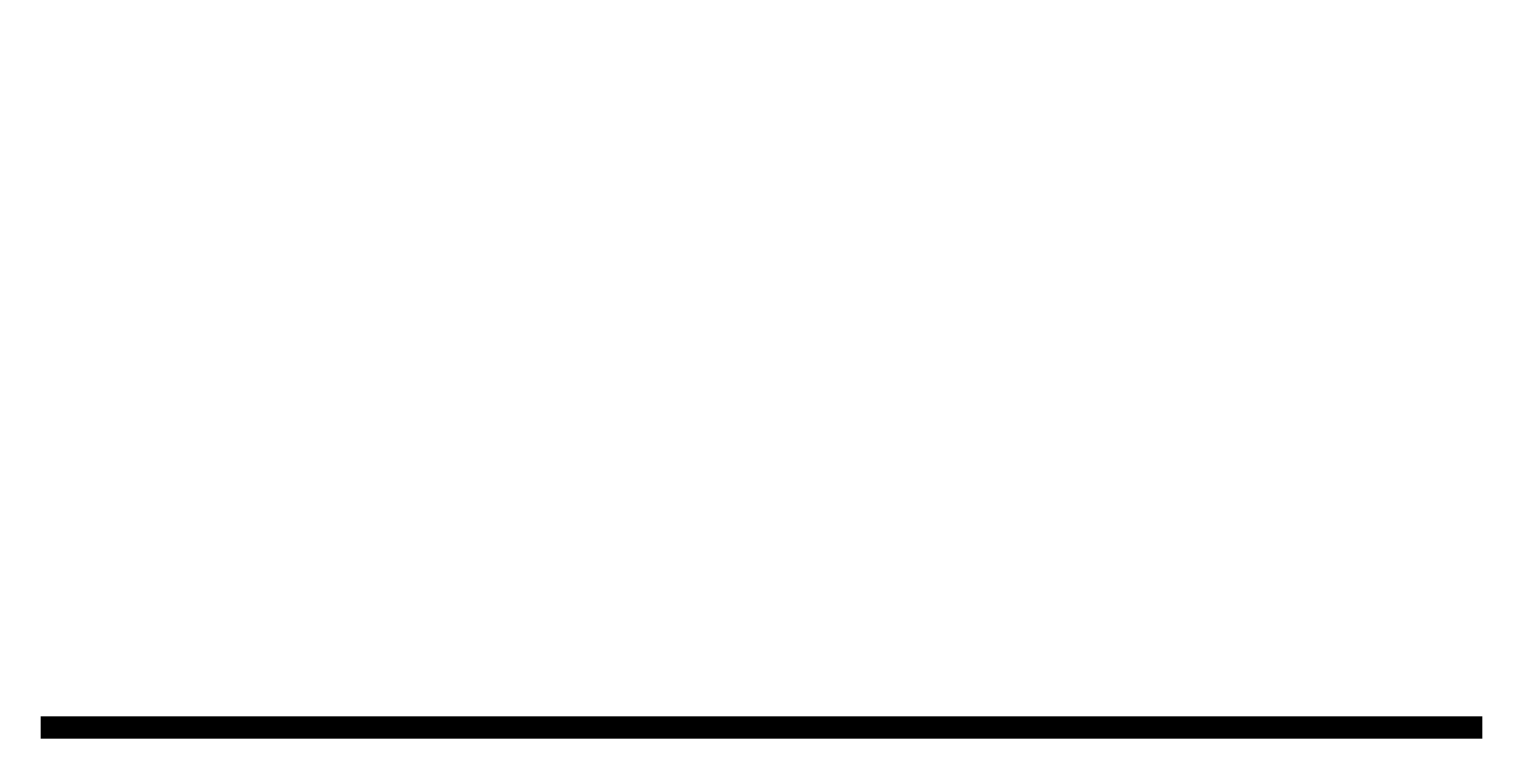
# Model space of a CAD drawing. Header units: millimetres. Extents: x 428 to 752, y 198 to 355.
import ezdxf

# ---------------------------------------------------------------- set-up
doc = ezdxf.new("R2010")
doc.units = ezdxf.units.MM

msp = doc.modelspace()

# ---------------------------------------------------------------- linework, layer by layer
for points in [[(705.85, 350.02, 0, 10, 0), (653.21, 350.02, 0, 0, 0), (482.29, 350.02, 0, 0, 0), (482.29, 260.03, 0, 0, 0)], [(430, 200, 5, 5, 0), (750, 200, 0, 0, 0)]]:
    msp.add_lwpolyline(points, format="xyseb")

doc.saveas('drawing.dxf')
